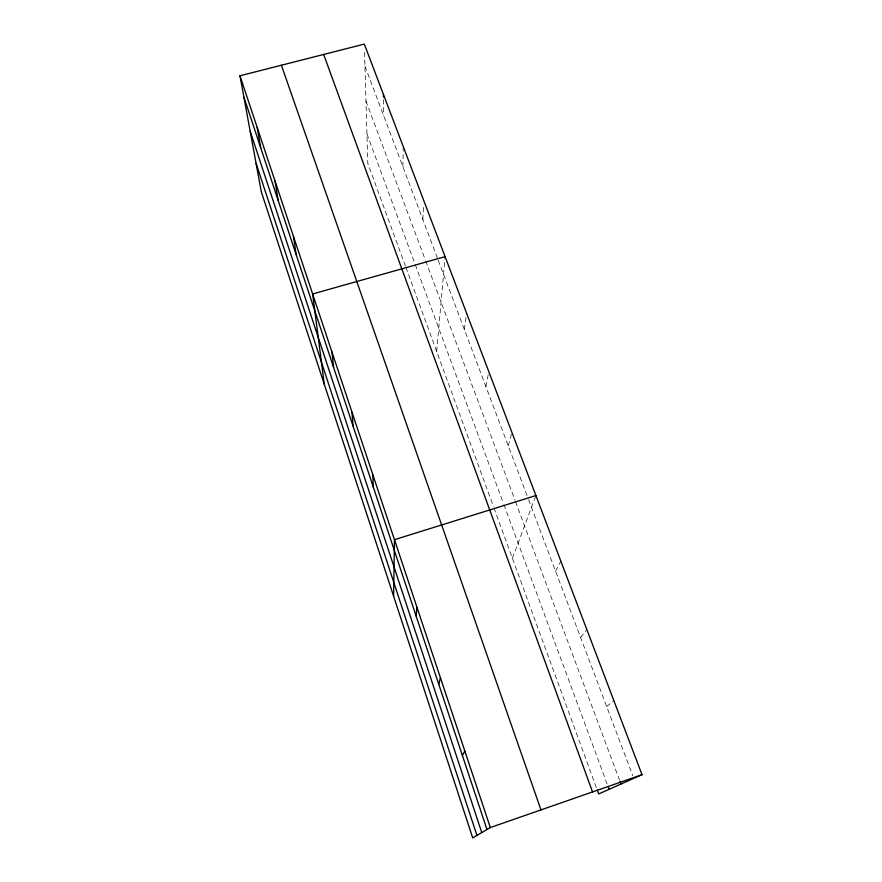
<?xml version="1.0" encoding="UTF-8"?>
<svg xmlns="http://www.w3.org/2000/svg" width="882" height="882" viewBox="0 0 882 882"><rect width="100%" height="100%" fill="white"/><g stroke="black" fill="none" stroke-linecap="round" stroke-linejoin="round"><path stroke-width="0.66" stroke-dasharray="4.41 3.31" d="M402.876 166.599L403.228 147.911M422.842 219.508L423.459 207.369M436.689 351.477L444.98 258.029M464.351 329.471L466.556 313.11M485.916 386.614L488.804 371.653M508.275 445.862L511.582 433.646M512.398 558.273L535.462 496.731M555.583 571.194L560.853 561.195M580.632 637.543L586.817 629.483M606.673 706.537L613.85 700.584M364.95 66.117L437.759 259.032M438.244 260.311L528.097 498.385M528.583 499.664L632.802 775.785M365.975 100.967L425.19 259.595M425.664 260.885L515.011 500.215M515.485 501.494L619.517 780.184M366.945 133.899L414.783 263.398M415.246 264.655L503.424 503.313M503.898 504.592L607.676 785.509M405.444 266.132L367.805 163.335L364.464 49.601M405.918 267.422L493.501 506.665M493.975 507.955L596.783 788.795M383.472 99.699L383.582 115.498"/><path stroke-width="1.32" d="M393.593 596.089L394.463 539.685L535.903 495.552M416.106 616.022L416.977 607.301M438.784 684.355L440.416 677.696M462.388 755.466L464.847 751.045M642.019 774.694L490.315 827.548L472.719 837.9L261.337 191.923L239.981 75.786L364.299 44.1L642.019 774.694L598.669 793.954L597.257 790.085M445.101 256.673L312.636 293.96L324.278 384.298M620.002 781.474L620.961 784.054M608.15 786.777L609.087 789.324M323.661 54.452L592.539 791.926M281.391 65.224L540.964 809.897M239.981 75.786L490.315 827.548M243.939 97.263L486.963 829.521M250.179 131.231L481.748 832.586M256.067 163.291L476.93 835.419M257.18 127.405L260.73 147.867M274.997 180.909L278.117 200.269M293.463 236.387L296.132 254.545M331.952 351.951L333.605 367.441M351.995 412.148L353.087 426.149M372.81 474.681L373.307 487.062M383.438 94.44L383.45 97.075"/></g></svg>
